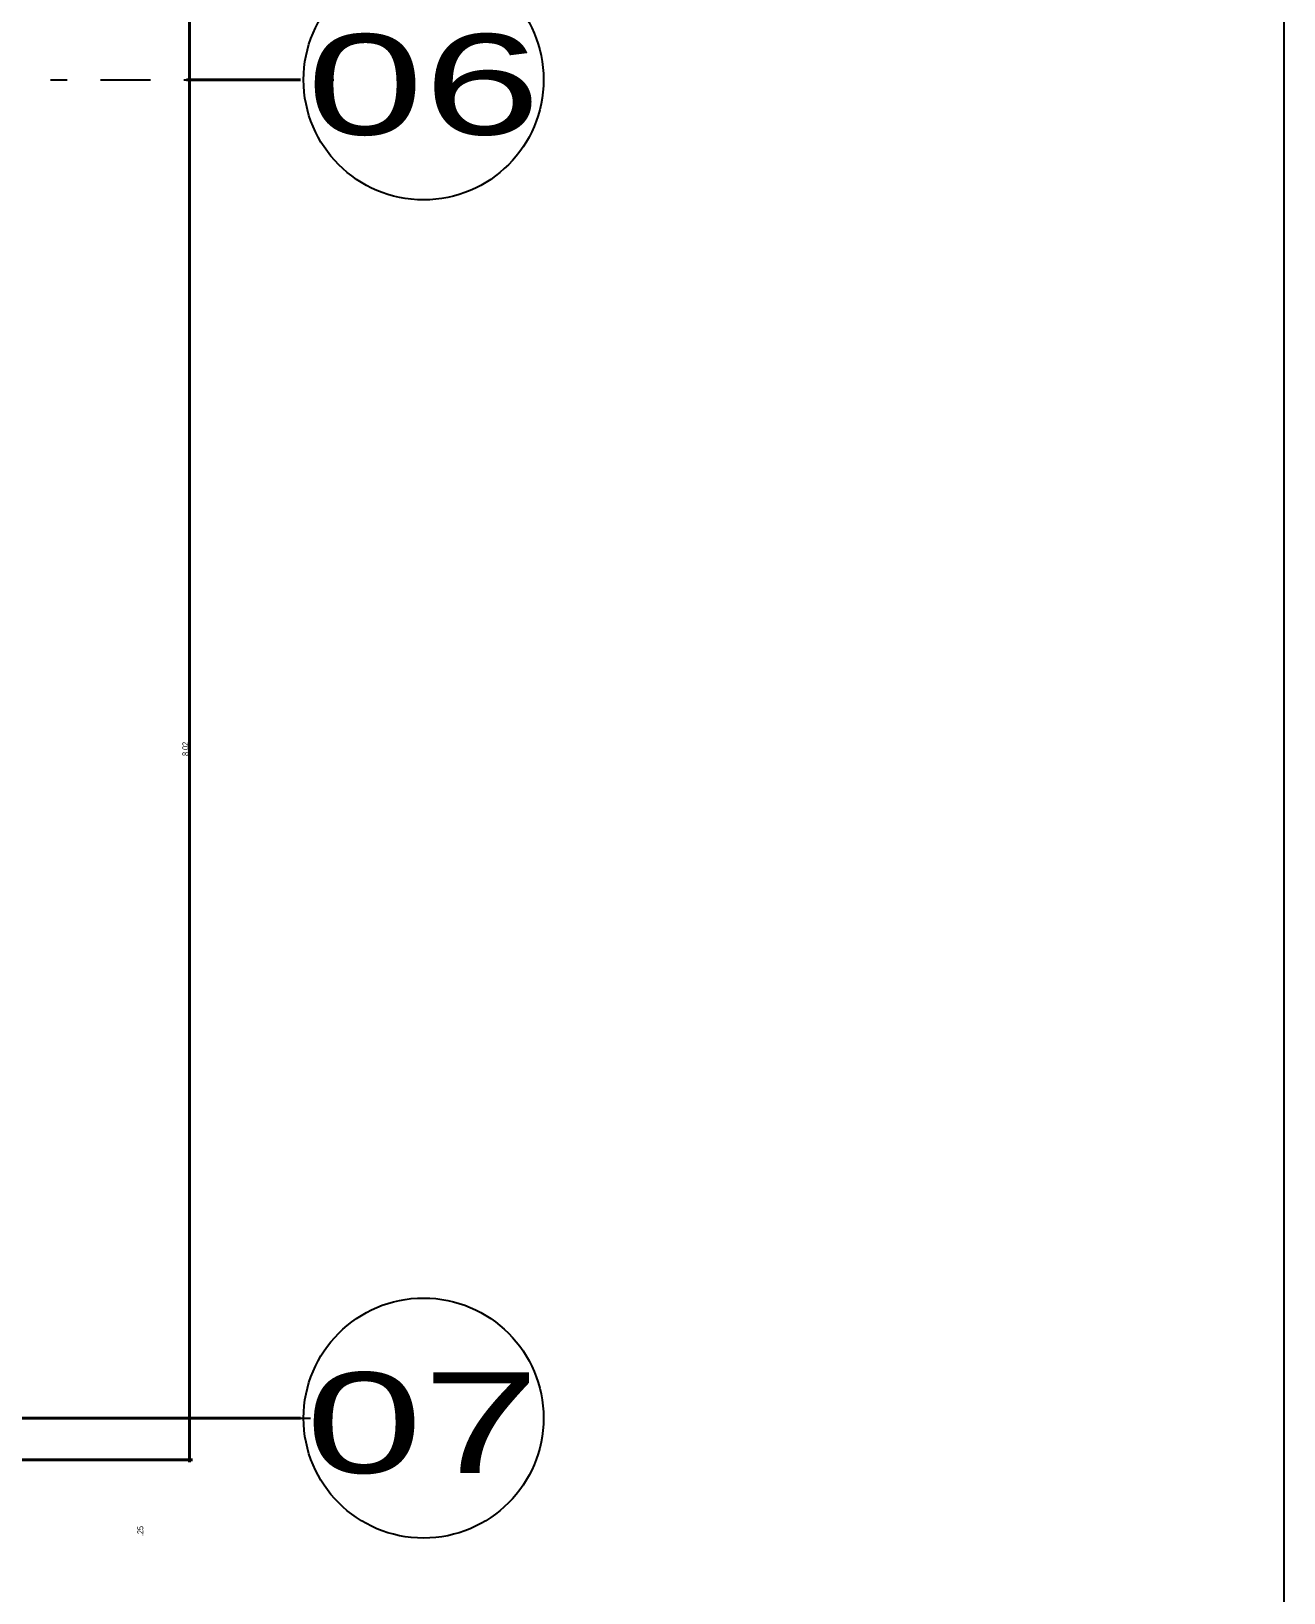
# Model space of a CAD drawing. Header units: millimetres. Extents: x 3781 to 4924, y 1639 to 1721.
# Drawn here: x 3831.54 to 3839.05, y 1649.46 to 1658.82 of the extents above; entities that cross this region are included whole.
import ezdxf

# ---------------------------------------------------------------- set-up
doc = ezdxf.new("R2010")
doc.units = ezdxf.units.MM
doc.linetypes.add('CENTER', pattern=[0.7, 0.3, -0.2, 0, -0.2])
doc.layers.get('Defpoints').update_dxf_attribs({"color": 255})
for name, color, linetype in [('1amobla', 2, 'Continuous'), ('_ACHU3', 253, 'Continuous'), ('EJE-ESTRUCTURA', 1, 'CENTER'), ('JCA_COTAS', 1, 'Continuous'), ('JCA_TEXTO1', 2, 'Continuous'), ('JCA_TEXTO2', 3, 'Continuous')]:
    doc.layers.add(name, color=color, linetype=linetype)
doc.layers.add('Muro', color=4, linetype='Continuous', lineweight=40)
doc.styles.add('ROMANS', font='arial.ttf', dxfattribs={"width": 0.7})
doc.styles.add('style2', font='arial.ttf', dxfattribs={"width": 1.5})
doc.dimstyles.new('1-10', dxfattribs={"dimscale": 10, "dimtxt": 0.0037, "dimasz": 0.001, "dimexe": 0.0018, "dimexo": 0.0018, "dimgap": 0.0005, "dimtad": 1, "dimzin": 4, "dimdsep": 46, "dimtxsty": 'ROMANS', "dimblk": 'ARCHTICK', "dimcen": 0.003, "dimdle": 0.0015, "dimclrd": 1, "dimclre": 1, "dimclrt": 4, "dimadec": 0, "dimazin": 0, "dimtfac": 1, "dimtix": 1, "dimtmove": 2, "dimatfit": 3, "dimldrblk": 'flecha', "dimfxl": 1, "dimtolj": 1, "dimtzin": 4, "dimarcsym": 0})

# ---------------------------------------------------------------- blocks, each defined once
blk = doc.blocks.new('_ArchTick')
at = {"color": 0, "linetype": 'ByBlock', "const_width": 0.15}
blk.add_lwpolyline([(-0.5, -0.5), (0.5, 0.5)], dxfattribs=at)
blk = doc.blocks.new('*D40')
at = {"layer": 'Defpoints', "color": 0, "transparency": 16777216}
for p in [(-46.70152233027228, -6693.998831168868), (-47.38634574995771, -6703.673835745162), (-46.70152233027228, -6703.673835745162)]:
    blk.add_point(p, dxfattribs=at)
at = {"layer": 'JCA_COTAS', "color": 1, "lineweight": -2, "transparency": 16777216}
for p, q in [((-46.71952233027228, -6693.998831168868), (-47.40434574995771, -6693.998831168868)), ((-47.38634574995771, -6693.983831168867), (-47.38634574995771, -6703.688835745163)), ((-46.71952233027228, -6703.673835745162), (-47.40434574995771, -6703.673835745162))]:
    blk.add_line(p, q, dxfattribs=at)
at = {"layer": 'JCA_COTAS', "color": 1, "lineweight": -2, "transparency": 16777216, "xscale": 0.01, "yscale": 0.01, "zscale": 0.01}
for p, rotation in [((-47.38634574995771, -6693.998831168868), 90), ((-47.38634574995771, -6703.673835745162), 270)]:
    blk.add_blockref('_ArchTick', p, dxfattribs=dict(at, rotation=rotation))
at = {"layer": 'JCA_COTAS', "color": 4, "transparency": 16777216, "insert": (-47.41023695050531, -6698.836333457013), "char_height": 0.03700000000000001, "attachment_point": 5, "rotation": 90, "style": 'ROMANS'}
blk.add_mtext('\\A1;9.68', dxfattribs=at)
blk = doc.blocks.new('flecha')
at = {"layer": '_ACHU3', "linetype": 'Continuous', "lineweight": 0}
h = blk.add_hatch(color=255, dxfattribs=at)
h.dxf.hatch_style = 1
h.paths.add_polyline_path([(0, 0), (2.440939012883973, 0.4295472710209653), (2.440800316075634, 0.0184022549506153), (3.999699078682168, 0.0299991699157545), (4.000145416610846, -0.0299991699157545), (2.440937037757976, -0.0419800445802139), (2.440935414322666, -0.4295472711578441)])
at = {"layer": '_ACHU3', "linetype": 'Continuous', "lineweight": 0, "flags": 128}
blk.add_lwpolyline([(0, 0), (2.440939012883973, 0.4295472710209653), (2.440800316075634, 0.0184022549506153), (2.440800316075634, 0.0184022549506153), (3.999699078682168, 0.0299991699157545), (4.000145416610846, -0.0299991699157545), (2.440937037757976, -0.0419800445802139), (2.440935414322666, -0.4295472711578441), (0, 0)], dxfattribs=at)
blk = doc.blocks.new('*D41')
at = {"layer": 'Defpoints', "color": 0, "transparency": 16777216}
for p in [(-46.70152233027228, -6703.673835745162), (-47.38634574995726, -6711.698833011997), (-46.70152233027228, -6711.698833011997)]:
    blk.add_point(p, dxfattribs=at)
at = {"layer": 'JCA_COTAS', "color": 1, "lineweight": -2, "transparency": 16777216}
for p, q in [((-46.71952233027228, -6703.673835745162), (-47.40434574995727, -6703.673835745162)), ((-47.38634574995726, -6703.658835745162), (-47.38634574995726, -6711.713833011997)), ((-46.71952233027228, -6711.698833011997), (-47.40434574995726, -6711.698833011997))]:
    blk.add_line(p, q, dxfattribs=at)
at = {"layer": 'JCA_COTAS', "color": 1, "lineweight": -2, "transparency": 16777216, "xscale": 0.01, "yscale": 0.01, "zscale": 0.01}
for p, rotation in [((-47.38634574995726, -6703.673835745162), 90), ((-47.38634574995726, -6711.698833011997), 270)]:
    blk.add_blockref('_ArchTick', p, dxfattribs=dict(at, rotation=rotation))
at = {"layer": 'JCA_COTAS', "color": 4, "transparency": 16777216, "insert": (-47.41023695050486, -6707.686334378577), "char_height": 0.03700000000000001, "attachment_point": 5, "rotation": 90, "style": 'ROMANS'}
blk.add_mtext('\\A1;8.02', dxfattribs=at)
blk = doc.blocks.new('*D42')
at = {"layer": 'Defpoints', "color": 0, "transparency": 16777216}
for p in [(-49.60360168063104, -6711.698833012442), (-49.35360165399234, -6711.948833094286), (-47.38634574995679, -6711.948833094286)]:
    blk.add_point(p, dxfattribs=at)
at = {"layer": 'JCA_COTAS', "color": 1, "lineweight": -2, "transparency": 16777216}
for p, q in [((-49.58560168063104, -6711.698833012442), (-47.36834574995679, -6711.698833012442)), ((-47.38634574995679, -6711.683833012442), (-47.38634574995679, -6711.963833094286)), ((-49.33560165399234, -6711.948833094286), (-47.36834574995679, -6711.948833094286))]:
    blk.add_line(p, q, dxfattribs=at)
at = {"layer": 'JCA_COTAS', "color": 1, "lineweight": -2, "transparency": 16777216, "xscale": 0.01, "yscale": 0.01, "zscale": 0.01}
for p, rotation in [((-47.38634574995679, -6711.698833012442), 90), ((-47.38634574995679, -6711.948833094286), 270)]:
    blk.add_blockref('_ArchTick', p, dxfattribs=dict(at, rotation=rotation))
at = {"layer": 'JCA_COTAS', "color": 4, "transparency": 16777216, "insert": (-47.68104220288831, -6712.3764355358), "char_height": 0.03700000000000001, "attachment_point": 5, "rotation": 90, "style": 'ROMANS'}
blk.add_mtext('\\A1;.25', dxfattribs=at)
blk = doc.blocks.new('estructura etapa 3')
at = {"layer": 'EJE-ESTRUCTURA'}
for p, q in [((-93.5201722163896, -6703.673835743373), (-46.50152233027245, -6703.673835745166)), ((-93.65984248683924, -6711.698833018763), (-46.501522330272, -6711.698833011993))]:
    blk.add_line(p, q, dxfattribs=at)
at = {"layer": 'JCA_TEXTO1', "linetype": 'Continuous'}
for centre in [(-45.98170003574967, -6703.673835745166), (-45.98170003574967, -6711.698833011993)]:
    blk.add_circle(centre, 0.719822294522596, dxfattribs=at)
at = {"layer": 'JCA_TEXTO2', "style": 'style2', "width": 1.5}
for s, p in [('06', (-46.68404771398525, -6704.00353946228)), ('07', (-46.69011655102747, -6712.028536729107))]:
    blk.add_text(s, height=0.6030684033583463, rotation=0.02931006920963407, dxfattribs=at).set_placement(p)
at = {"layer": 'JCA_COTAS'}
for base, p1, p2, picture, middle in [((-47.38634574995771, -6703.673835745162), (-46.70152233027227, -6693.998831168864), (-46.70152233027227, -6703.673835745159), '*D40', (-47.41023695050531, -6698.836333457013)), ((-47.38634574995726, -6711.698833011997), (-46.70152233027227, -6703.673835745159), (-46.70152233027227, -6711.698833011993), '*D41', (-47.41023695050486, -6707.686334378577))]:
    dim = blk.add_linear_dim(base=base, p1=p1, p2=p2, angle=90, dimstyle='1-10', dxfattribs=at)
    dim.commit()
    dim.dimension.update_dxf_attribs({"geometry": picture, "text_midpoint": middle})
dim = blk.add_linear_dim(base=(-47.38634574995679, -6711.948833094286), p1=(-49.60360168063101, -6711.698833012439), p2=(-49.35360165399231, -6711.948833094282), angle=90, dimstyle='1-10', dxfattribs=at)
dim.commit()
dim.dimension.update_dxf_attribs({"geometry": '*D42', "text_midpoint": (-47.68104220288831, -6712.3764355358), "dimtype": 128})

msp = doc.modelspace()

# ---------------------------------------------------------------- linework, layer by layer
at = {"layer": '1amobla', "color": 7, "linetype": 'Continuous', "ltscale": 0.3, "true_color": 0xffffff}
msp.add_lwpolyline([(3780.606815299534, 1712.387194804209), (3839.054824229405, 1712.387194804209), (3839.054824229405, 1639.402267656671), (3780.606815299534, 1639.402267656671)], close=True, dxfattribs=at)

# ---------------------------------------------------------------- block references
at = {"layer": 'Muro'}
msp.add_blockref('estructura etapa 3', (3879.876216069132, 8362.201718976386), dxfattribs=at)

doc.saveas('drawing.dxf')
